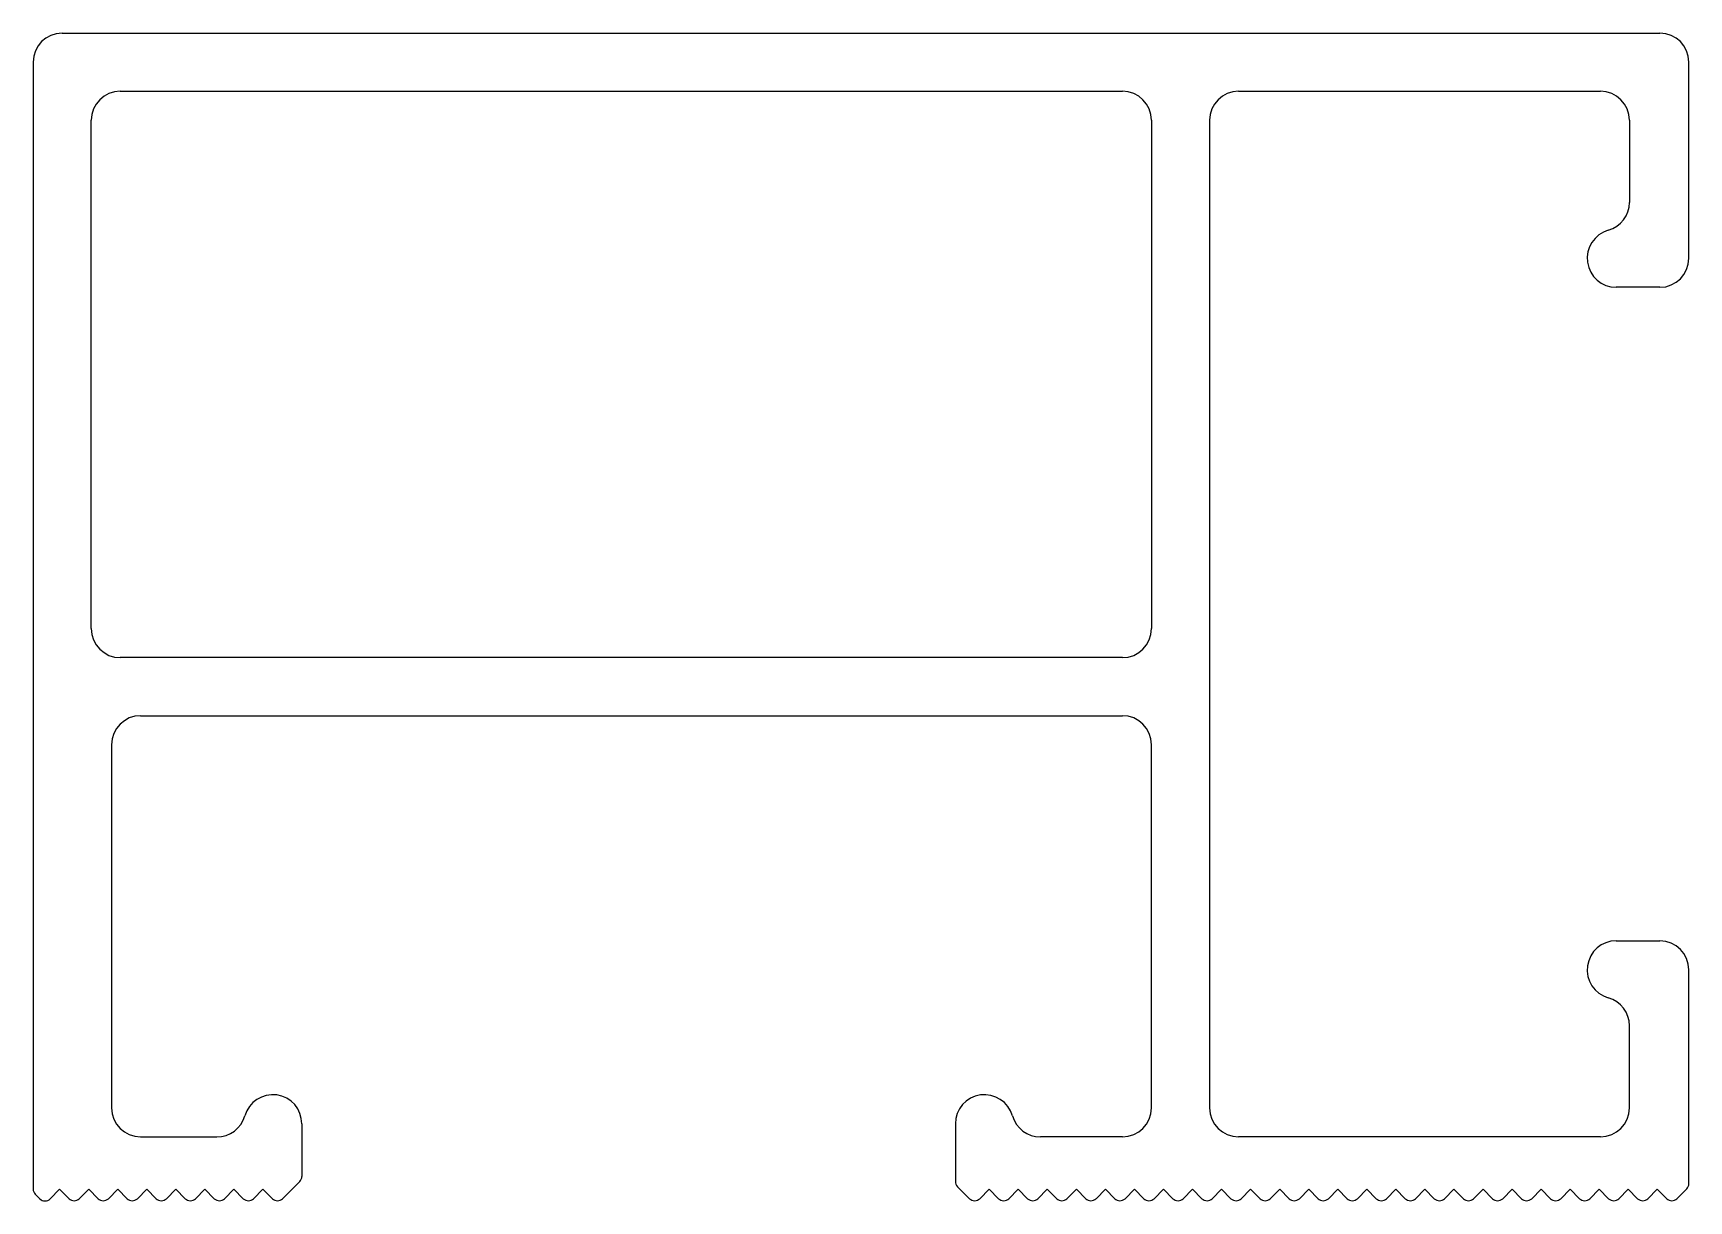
# Model space of a CAD drawing. Extents: x 694.8 to 751.8, y 630 to 670.2.
import ezdxf

# ---------------------------------------------------------------- set-up
doc = ezdxf.new("R2010")
doc.units = 0
doc.layers.get('0').update_dxf_attribs({"linetype": 'CONTINUOUS'})

msp = doc.modelspace()

# ---------------------------------------------------------------- linework, layer by layer
for p, q in [((695.806, 670.161), (750.806, 670.161)), ((694.806, 669.161), (694.806, 630.368)), ((751.806, 662.411), (751.806, 669.161)), ((697.806, 668.161), (732.306, 668.161)), ((736.306, 668.161), (748.759, 668.161)), ((696.806, 649.661), (696.806, 667.161)), ((733.306, 667.161), (733.306, 649.661)), ((735.306, 667.161), (735.306, 633.161)), ((749.759, 667.161), (749.759, 664.335)), ((750.806, 661.411), (749.306, 661.411)), ((732.306, 648.661), (697.806, 648.661)), ((698.506, 646.661), (732.306, 646.661)), ((697.506, 645.661), (697.506, 633.161)), ((733.306, 633.161), (733.306, 645.661)), ((749.306, 638.911), (750.806, 638.911)), ((751.806, 630.548), (751.806, 637.911)), ((749.759, 633.161), (749.759, 635.987)), ((698.506, 632.161), (701.132, 632.161)), ((704.056, 632.614), (704.056, 630.798)), ((726.556, 632.614), (726.556, 630.624)), ((732.306, 632.161), (729.48, 632.161)), ((748.759, 632.161), (736.306, 632.161)), ((703.396, 630.034), (703.983, 630.621)), ((726.629, 630.447), (727.042, 630.034)), ((695.039, 630.031), (694.879, 630.191)), ((695.392, 630.031), (695.719, 630.358)), ((695.719, 630.358), (696.042, 630.034)), ((696.396, 630.034), (696.719, 630.358)), ((696.719, 630.358), (697.042, 630.034)), ((697.396, 630.034), (697.719, 630.358)), ((697.719, 630.358), (698.042, 630.034)), ((698.396, 630.034), (698.719, 630.358)), ((698.719, 630.358), (699.042, 630.034)), ((699.396, 630.034), (699.719, 630.358)), ((699.719, 630.358), (700.042, 630.034)), ((700.396, 630.034), (700.719, 630.358)), ((700.719, 630.358), (701.042, 630.034)), ((701.396, 630.034), (701.719, 630.358)), ((701.719, 630.358), (702.042, 630.034)), ((702.396, 630.034), (702.719, 630.358)), ((702.719, 630.358), (703.042, 630.034)), ((727.396, 630.034), (727.719, 630.358)), ((727.719, 630.358), (728.042, 630.034)), ((728.396, 630.034), (728.719, 630.358)), ((728.719, 630.358), (729.042, 630.034)), ((729.396, 630.034), (729.719, 630.358)), ((729.719, 630.358), (730.042, 630.034)), ((730.396, 630.034), (730.719, 630.358)), ((730.719, 630.358), (731.042, 630.034)), ((731.396, 630.034), (731.719, 630.358)), ((731.719, 630.358), (732.042, 630.034)), ((732.396, 630.034), (732.719, 630.358)), ((732.719, 630.358), (733.042, 630.034)), ((733.396, 630.034), (733.719, 630.358)), ((733.719, 630.358), (734.042, 630.034)), ((734.396, 630.034), (734.719, 630.358)), ((734.719, 630.358), (735.042, 630.034)), ((735.396, 630.034), (735.719, 630.358)), ((735.719, 630.358), (736.042, 630.034)), ((736.396, 630.034), (736.719, 630.358)), ((736.719, 630.358), (737.042, 630.034)), ((737.396, 630.034), (737.719, 630.358)), ((737.719, 630.358), (738.042, 630.034)), ((738.396, 630.034), (738.719, 630.358)), ((738.719, 630.358), (739.042, 630.034)), ((739.396, 630.034), (739.719, 630.358)), ((739.719, 630.358), (740.042, 630.034)), ((740.396, 630.034), (740.719, 630.358)), ((740.719, 630.358), (741.042, 630.034)), ((741.396, 630.034), (741.719, 630.358)), ((741.719, 630.358), (742.042, 630.034)), ((742.396, 630.034), (742.719, 630.358)), ((742.719, 630.358), (743.042, 630.034)), ((743.396, 630.034), (743.719, 630.358)), ((743.719, 630.358), (744.042, 630.034)), ((744.396, 630.034), (744.719, 630.358)), ((744.719, 630.358), (745.042, 630.034)), ((745.396, 630.034), (745.719, 630.358)), ((745.719, 630.358), (746.042, 630.034)), ((746.396, 630.034), (746.719, 630.358)), ((746.719, 630.358), (747.042, 630.034)), ((747.396, 630.034), (747.719, 630.358)), ((747.719, 630.358), (748.042, 630.034)), ((748.396, 630.034), (748.719, 630.358)), ((748.719, 630.358), (749.042, 630.034)), ((749.396, 630.034), (749.719, 630.358)), ((749.719, 630.358), (750.042, 630.034)), ((750.396, 630.034), (750.719, 630.358)), ((750.719, 630.358), (751.042, 630.034)), ((751.396, 630.034), (751.733, 630.371))]:
    msp.add_line(p, q)
for centre, radius, start, end in [((695.806, 669.161), 1, 90, 180), ((750.806, 669.161), 1, 0, 90), ((697.806, 667.161), 1, 90, 180), ((732.306, 667.161), 1, 0, 90), ((736.306, 667.161), 1, 90, 180), ((748.759, 667.161), 1, 0, 90), ((748.759, 664.335), 1, 285.8647, 0), ((749.306, 662.411), 1, 105.8647, 270), ((750.806, 662.411), 1, 270, 0), ((697.806, 649.661), 1, 180, 270), ((732.306, 649.661), 1, 270, 0), ((698.506, 645.661), 1, 90, 180), ((732.306, 645.661), 1, 0, 90), ((749.306, 637.911), 1, 90, 254.1353), ((750.806, 637.911), 1, 0, 90), ((748.759, 635.987), 1, 0, 74.1353), ((703.056, 632.614), 1, 0, 164.1353), ((727.556, 632.614), 1, 15.8647, 180), ((698.506, 633.161), 1, 180, 270), ((701.132, 633.161), 1, 270, 344.1353), ((729.48, 633.161), 1, 195.8647, 270), ((732.306, 633.161), 1, 270, 360), ((736.306, 633.161), 1, 180, 270), ((748.759, 633.161), 1, 270, 360), ((703.806, 630.798), 0.25, 315, 0), ((726.806, 630.624), 0.25, 180, 225), ((751.556, 630.548), 0.25, 315, 0), ((695.056, 630.368), 0.25, 180, 225), ((695.216, 630.208), 0.25, 225, 315), ((696.219, 630.211), 0.25, 225, 315), ((697.219, 630.211), 0.25, 225, 315), ((698.219, 630.211), 0.25, 225, 315), ((699.219, 630.211), 0.25, 225, 315), ((700.219, 630.211), 0.25, 225, 315), ((701.219, 630.211), 0.25, 225, 315), ((702.219, 630.211), 0.25, 225, 315), ((703.219, 630.211), 0.25, 225, 315), ((727.219, 630.211), 0.25, 225, 315), ((728.219, 630.211), 0.25, 225, 315), ((729.219, 630.211), 0.25, 225, 315), ((730.219, 630.211), 0.25, 225, 315), ((731.219, 630.211), 0.25, 225, 315), ((732.219, 630.211), 0.25, 225, 315), ((733.219, 630.211), 0.25, 225, 315), ((734.219, 630.211), 0.25, 225, 315), ((735.219, 630.211), 0.25, 225, 315), ((736.219, 630.211), 0.25, 225, 315), ((737.219, 630.211), 0.25, 225, 315), ((738.219, 630.211), 0.25, 225, 315), ((739.219, 630.211), 0.25, 225, 315), ((740.219, 630.211), 0.25, 225, 315), ((741.219, 630.211), 0.25, 225, 315), ((742.219, 630.211), 0.25, 225, 315), ((743.219, 630.211), 0.25, 225, 315), ((744.219, 630.211), 0.25, 225, 315), ((745.219, 630.211), 0.25, 225, 315), ((746.219, 630.211), 0.25, 225, 315), ((747.219, 630.211), 0.25, 225, 315), ((748.219, 630.211), 0.25, 225, 315), ((749.219, 630.211), 0.25, 225, 315), ((750.219, 630.211), 0.25, 225, 315), ((751.219, 630.211), 0.25, 225, 315)]:
    msp.add_arc(centre, radius, start, end)

doc.saveas('drawing.dxf')
